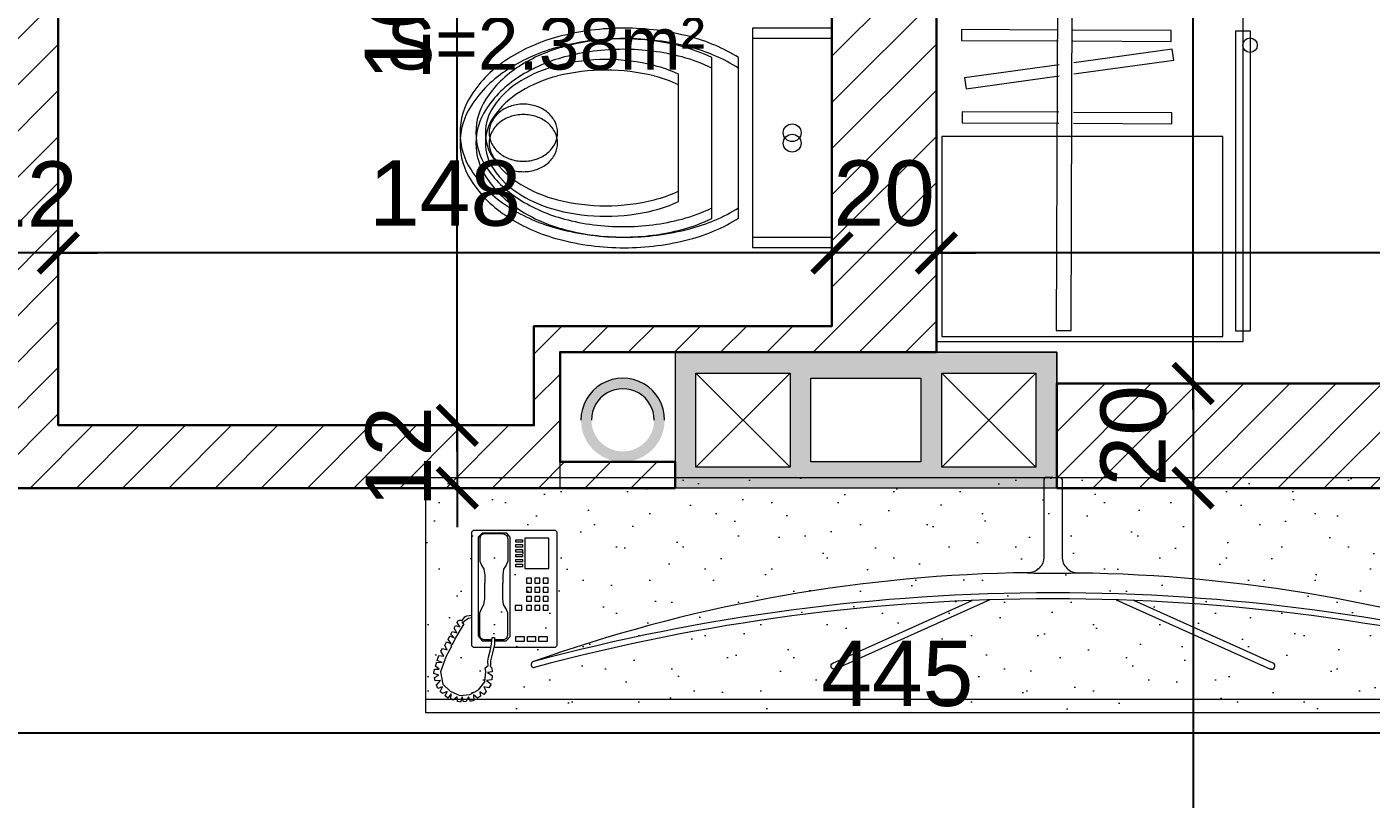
# Model space of a CAD drawing. Header units: feet. Extents: x 92587 to 97987, y -55119 to -48334.
# Drawn here: x 96290.1 to 96547.3, y -53821.9 to -53674.1 of the extents above; entities that cross this region are included whole.
import ezdxf

# ---------------------------------------------------------------- set-up
doc = ezdxf.new("R2010")
doc.units = ezdxf.units.FT
doc.header["$LTSCALE"] = 50
doc.header["$MEASUREMENT"] = 0
doc.layers.get('0').update_dxf_attribs({"color": 8})
for name, color, linetype, lineweight in [('BANJO', 160, 'Continuous', 9), ('MACONNERIE COUPE', 7, 'Continuous', 30), ('MACONNERIE HACHURE', 253, 'Continuous', 13), ('mobilimi', 8, 'Continuous', 9), ('PERCEMENT', 253, 'Continuous', 20)]:
    doc.layers.add(name, color=color, linetype=linetype, lineweight=lineweight)
doc.layers.add('BORD', color=5, linetype='Continuous')
doc.layers.add('COTE 50ème', color=1, linetype='Continuous')
doc.layers.add('DEMOL', color=7, linetype='Continuous', lineweight=60, true_color=0xa87e00)
doc.styles.add('RS_TEXT_1.50', font='arial.ttf', dxfattribs={"height": 12.5})
doc.styles.add('RS_TXT_50', font='arial.ttf', dxfattribs={"height": 12.5})
doc.dimstyles.new('RS_50CM_LINEAIRE', dxfattribs={"dimscale": 5, "dimtxt": 12.5, "dimasz": 1.5, "dimexe": 1, "dimexo": 2.5, "dimgap": 1, "dimtad": 1, "dimdec": 1, "dimrnd": 0.5, "dimdsep": 46, "dimtxsty": 'RS_TXT_50', "dimblk1": 'ARCHTICK', "dimblk2": 'ARCHTICK', "dimsah": 1, "dimcen": 2.5, "dimdle": 1, "dimclrt": 4, "dimadec": 0, "dimazin": 2, "dimtfac": 1, "dimtdec": 1, "dimtix": 1, "dimtmove": 2, "dimatfit": 3, "dimfxl": 1, "dimtolj": 1, "dimtzin": 0, "dimarcsym": 0})

# ---------------------------------------------------------------- blocks, each defined once
blk = doc.blocks.new('UniTAZZ_3')
at = {"layer": 'BANJO'}
for p, q in [((-152, 200), (-152, -200)), ((0, 200), (-152, 200)), ((0, -200), (0, 200)), ((-229.8, -144), (-229.8, 143.8)), ((-178.5, -143.6), (-178.5, 143.6)), ((-293.4, -111.7), (-293.4, 111.9)), ((-152, -200), (0, -200))]:
    blk.add_line(p, q, dxfattribs=at)
blk.add_circle((-76, 0), 17, dxfattribs=at)
for centre, radius, start, end in [((-435.1, -147.6), 342.9, 104.7867, 122.5078), ((-397.3, -291.1), 491.2, 90, 104.7867), ((-397.3, -291.1), 491.2, 75.2133, 90), ((-359.4, -147.6), 342.9, 58.1489, 75.2133), ((-433.2, -132.6), 307.7, 104.7867, 122.5078), ((-399.2, -261.3), 440.9, 90, 104.7867), ((-399.2, -261.3), 440.9, 75.2133, 90), ((-365.2, -132.6), 307.7, 63.9053, 75.2133), ((-492.9, -57), 235.4, 122.5078, 146.9765), ((-462, -120.6), 256.9, 104.1209, 121.2723), ((-432.4, -238.1), 378.1, 90, 104.1209), ((-432.4, -238.1), 378.1, 75.8791, 90), ((-402.8, -120.6), 256.9, 64.7964, 75.8791), ((-485, -51.2), 211.3, 122.5078, 146.9765), ((-507, -46.4), 170.2, 121.2723, 145.7058), ((-580.5, 0), 130.9, 146.9765, 180), ((-563.6, -0.1), 117.5, 146.9765, 180), ((-590.2, -23.4), 78.1, 90, 109.092), ((-590.2, -23.4), 78.1, 70.908, 90), ((-575.2, 0.1), 87.7, 145.7058, 180), ((-600.3, -4.6), 56.5, 129.8827, 153.6325), ((-594.2, -11.9), 66, 109.092, 129.8827), ((-586.2, -11.9), 66, 50.1173, 70.908), ((-580.1, -4.6), 56.5, 26.3675, 50.1173), ((-580.5, 0), 130.9, 180, 213.0235), ((-575.2, 0.1), 87.7, 180, 214.2942), ((-609.7, 0.1), 46, 153.6325, 180), ((-609.7, 0.1), 46, 180, 206.3675), ((-570.7, 0.1), 46, 0, 26.3675), ((-570.7, 0.1), 46, 333.6325, 0), ((-563.6, -0.1), 117.5, 180, 213.0235), ((-600.3, 4.7), 56.5, 206.3675, 230.1173), ((-580.1, 4.7), 56.5, 309.8827, 333.6325), ((-507, 46.6), 170.2, 214.2942, 238.7277), ((-594.2, 12), 66, 230.1173, 250.908), ((-590.2, 23.5), 78.1, 250.908, 270), ((-590.2, 23.5), 78.1, 270, 289.092), ((-586.2, 12), 66, 289.092, 309.8827), ((-492.9, 57), 235.4, 213.0235, 237.4922), ((-485, 51), 211.3, 213.0235, 237.4922), ((-462, 120.7), 256.9, 238.7277, 255.8791), ((-433.2, 132.3), 307.7, 237.4922, 255.2133), ((-432.4, 238.2), 378.1, 255.8791, 270), ((-432.4, 238.2), 378.1, 270, 284.1209), ((-402.8, 120.7), 256.9, 284.1209, 295.2036), ((-435.1, 147.6), 342.9, 237.4922, 255.2133), ((-365.2, 132.3), 307.7, 284.7867, 296.0947), ((-359.4, 147.6), 342.9, 284.7867, 301.8511), ((-399.2, 261.1), 440.9, 255.2133, 270), ((-399.2, 261.1), 440.9, 270, 284.7867), ((-397.3, 291.1), 491.2, 255.2133, 270), ((-397.3, 291.1), 491.2, 270, 284.7867)]:
    blk.add_arc(centre, radius, start, end, dxfattribs=at)
blk = doc.blocks.new('Samsung Curved UHD TV_top_cad-block.com')
at = {"color": 0}
for points in [[(0.6, 105.8), (-7.6, 105.8)], [(0.6, 105.8), (8.8, 105.8)]]:
    blk.add_lwpolyline(points, dxfattribs=at)
for points in [[(-9.4, 104), (-9.4, 18.2, -0.414214), (-27.4, 0.2), (-43.3, 0.2, 0.08003), (-575.5, -98.3)], [(10.6, 104), (10.6, 18.2, 0.414214), (28.6, 0.2), (44.4, 0.2, -0.08003), (576.7, -98.3)], [(-69.5, -29.6), (-240.1, -106.2, -0.969023), (-243.1, -99.6), (-88.9, -30.3)], [(70.7, -29.6), (241.3, -106.2, 0.969023), (244.3, -99.6), (90.1, -30.3)]]:
    blk.add_lwpolyline(points, format="xyb", dxfattribs=at)
for centre, radius, start, end in [((-7.6, 104), 1.8, 90, 180), ((8.8, 104), 1.8, 0, 90), ((-1.5, 2066.6), 2066.6, 269.2806, 270.801), ((0.6, -2232.7), 2210.8, 74.8955, 105.1045), ((0.6, -2232.7), 2204.3, 74.8955, 105.1045), ((-573.7, -101.2), 3.43, 122.2401, 267.969), ((574.9, -101.2), 3.43, 272.031, 57.7599)]:
    blk.add_arc(centre, radius, start, end, dxfattribs=at)
blk = doc.blocks.new('_ArchTick')
at = {"color": 0, "linetype": 'ByBlock', "const_width": 0.15}
blk.add_lwpolyline([(-0.5, -0.5), (0.5, 0.5)], dxfattribs=at)
blk = doc.blocks.new('*D1541')
at = {"layer": 'COTE 50ème', "color": 0, "lineweight": -2, "ltscale": 0.5, "transparency": 16777216}
for p, q in [((96234.11, -53774.86), (96234.11, -53814.29)), ((96679.11, -53794.86), (96679.11, -53814.29)), ((96684.11, -53809.29), (96229.11, -53809.29))]:
    blk.add_line(p, q, dxfattribs=at)
at = {"layer": 'Defpoints', "color": 0, "ltscale": 0.5, "transparency": 16777216}
for p in [(96234.11, -53762.36), (96679.11, -53782.36), (96234.11, -53809.29)]:
    blk.add_point(p, dxfattribs=at)
at = {"layer": 'COTE 50ème', "color": 0, "lineweight": -2, "ltscale": 0.5, "transparency": 16777216, "xscale": 7.5, "yscale": 7.5, "zscale": 7.5, "rotation": 180}
blk.add_blockref('_ArchTick', (96234.11, -53809.29), dxfattribs=at)
at = {"layer": 'COTE 50ème', "color": 0, "lineweight": -2, "ltscale": 0.5, "transparency": 16777216, "xscale": 7.5, "yscale": 7.5, "zscale": 7.5}
blk.add_blockref('_ArchTick', (96679.11, -53809.29), dxfattribs=at)
at = {"layer": 'COTE 50ème', "color": 4, "lineweight": 5, "ltscale": 0.5, "transparency": 16777216, "insert": (96456.61, -53797.93), "char_height": 12.5, "attachment_point": 5, "style": 'RS_TXT_50'}
blk.add_mtext('\\A1;445', dxfattribs=at)
blk = doc.blocks.new('*D1553')
at = {"layer": 'COTE 50ème', "color": 0, "lineweight": -2, "ltscale": 0.5, "transparency": 16777216}
for p, q in [((96464.11, -53723.86), (96464.11, -53712.38)), ((96789.11, -53729.86), (96789.11, -53712.38)), ((96794.11, -53717.38), (96459.11, -53717.38))]:
    blk.add_line(p, q, dxfattribs=at)
at = {"layer": 'Defpoints', "color": 0, "ltscale": 0.5, "transparency": 16777216}
for p in [(96464.11, -53717.38), (96464.11, -53736.36), (96789.11, -53742.36)]:
    blk.add_point(p, dxfattribs=at)
at = {"layer": 'COTE 50ème', "color": 0, "lineweight": -2, "ltscale": 0.5, "transparency": 16777216, "xscale": 7.5, "yscale": 7.5, "zscale": 7.5, "rotation": 180}
blk.add_blockref('_ArchTick', (96464.11, -53717.38), dxfattribs=at)
at = {"layer": 'COTE 50ème', "color": 0, "lineweight": -2, "ltscale": 0.5, "transparency": 16777216, "xscale": 7.5, "yscale": 7.5, "zscale": 7.5}
blk.add_blockref('_ArchTick', (96789.11, -53717.38), dxfattribs=at)
at = {"layer": 'COTE 50ème', "color": 4, "lineweight": 5, "ltscale": 0.5, "transparency": 16777216, "insert": (96626.61, -53705.99), "char_height": 12.5, "attachment_point": 5, "style": 'RS_TXT_50'}
blk.add_mtext('\\A1;325', dxfattribs=at)
blk = doc.blocks.new('*D1554')
at = {"layer": 'COTE 50ème', "color": 0, "lineweight": -2, "ltscale": 0.5, "transparency": 16777216}
for p, q in [((96444.11, -53723.86), (96444.11, -53712.38)), ((96464.11, -53723.86), (96464.11, -53712.38)), ((96444.11, -53717.38), (96436.61, -53717.38)), ((96464.11, -53717.38), (96444.11, -53717.38)), ((96464.11, -53717.38), (96471.61, -53717.38))]:
    blk.add_line(p, q, dxfattribs=at)
at = {"layer": 'Defpoints', "color": 0, "ltscale": 0.5, "transparency": 16777216}
for p in [(96444.11, -53717.38), (96444.11, -53736.36), (96464.11, -53736.36)]:
    blk.add_point(p, dxfattribs=at)
at = {"layer": 'COTE 50ème', "color": 0, "lineweight": -2, "ltscale": 0.5, "transparency": 16777216, "xscale": 7.5, "yscale": 7.5, "zscale": 7.5}
blk.add_blockref('_ArchTick', (96444.11, -53717.38), dxfattribs=at)
at = {"layer": 'COTE 50ème', "color": 0, "lineweight": -2, "ltscale": 0.5, "transparency": 16777216, "xscale": 7.5, "yscale": 7.5, "zscale": 7.5, "rotation": 180}
blk.add_blockref('_ArchTick', (96464.11, -53717.38), dxfattribs=at)
at = {"layer": 'COTE 50ème', "color": 4, "lineweight": 5, "ltscale": 0.5, "transparency": 16777216, "insert": (96454.11, -53706), "char_height": 12.5, "attachment_point": 5, "style": 'RS_TXT_50'}
blk.add_mtext('\\A1;20', dxfattribs=at)
blk = doc.blocks.new('*D1555')
at = {"layer": 'COTE 50ème', "color": 0, "lineweight": -2, "ltscale": 0.5, "transparency": 16777216}
for p, q in [((96296.11, -53723.86), (96296.11, -53712.38)), ((96444.11, -53723.86), (96444.11, -53712.38)), ((96449.11, -53717.38), (96291.11, -53717.38))]:
    blk.add_line(p, q, dxfattribs=at)
at = {"layer": 'Defpoints', "color": 0, "ltscale": 0.5, "transparency": 16777216}
for p in [(96296.11, -53717.38), (96296.11, -53736.36), (96444.11, -53736.36)]:
    blk.add_point(p, dxfattribs=at)
at = {"layer": 'COTE 50ème', "color": 0, "lineweight": -2, "ltscale": 0.5, "transparency": 16777216, "xscale": 7.5, "yscale": 7.5, "zscale": 7.5, "rotation": 180}
blk.add_blockref('_ArchTick', (96296.11, -53717.38), dxfattribs=at)
at = {"layer": 'COTE 50ème', "color": 0, "lineweight": -2, "ltscale": 0.5, "transparency": 16777216, "xscale": 7.5, "yscale": 7.5, "zscale": 7.5}
blk.add_blockref('_ArchTick', (96444.11, -53717.38), dxfattribs=at)
at = {"layer": 'COTE 50ème', "color": 4, "lineweight": 5, "ltscale": 0.5, "transparency": 16777216, "insert": (96370.11, -53706), "char_height": 12.5, "attachment_point": 5, "style": 'RS_TXT_50'}
blk.add_mtext('\\A1;148', dxfattribs=at)
blk = doc.blocks.new('*D1556')
at = {"layer": 'COTE 50ème', "color": 0, "lineweight": -2, "ltscale": 0.5, "transparency": 16777216}
for p, q in [((96284.11, -53723.86), (96284.11, -53712.38)), ((96296.11, -53723.86), (96296.11, -53712.38)), ((96284.11, -53717.38), (96276.61, -53717.38)), ((96296.11, -53717.38), (96284.11, -53717.38)), ((96296.11, -53717.38), (96303.61, -53717.38))]:
    blk.add_line(p, q, dxfattribs=at)
at = {"layer": 'Defpoints', "color": 0, "ltscale": 0.5, "transparency": 16777216}
for p in [(96284.11, -53717.38), (96284.11, -53736.36), (96296.11, -53736.36)]:
    blk.add_point(p, dxfattribs=at)
at = {"layer": 'COTE 50ème', "color": 0, "lineweight": -2, "ltscale": 0.5, "transparency": 16777216, "xscale": 7.5, "yscale": 7.5, "zscale": 7.5}
blk.add_blockref('_ArchTick', (96284.11, -53717.38), dxfattribs=at)
at = {"layer": 'COTE 50ème', "color": 0, "lineweight": -2, "ltscale": 0.5, "transparency": 16777216, "xscale": 7.5, "yscale": 7.5, "zscale": 7.5, "rotation": 180}
blk.add_blockref('_ArchTick', (96296.11, -53717.38), dxfattribs=at)
at = {"layer": 'COTE 50ème', "color": 4, "lineweight": 5, "ltscale": 0.5, "transparency": 16777216, "insert": (96290.11, -53706.1), "char_height": 12.5, "attachment_point": 5, "style": 'RS_TXT_50'}
blk.add_mtext('\\A1;12', dxfattribs=at)
blk = doc.blocks.new('*D1597')
at = {"layer": 'COTE 50ème', "color": 0, "lineweight": -2, "ltscale": 0.5, "transparency": 16777216}
for p, q in [((96513.2, -53747.36), (96513.2, -53562.36)), ((96476.61, -53567.36), (96518.2, -53567.36)), ((96499.61, -53742.36), (96518.2, -53742.36))]:
    blk.add_line(p, q, dxfattribs=at)
at = {"layer": 'Defpoints', "color": 0, "ltscale": 0.5, "transparency": 16777216}
for p in [(96464.11, -53567.36), (96513.2, -53567.36), (96487.11, -53742.36)]:
    blk.add_point(p, dxfattribs=at)
at = {"layer": 'COTE 50ème', "color": 0, "lineweight": -2, "ltscale": 0.5, "transparency": 16777216, "xscale": 7.5, "yscale": 7.5, "zscale": 7.5}
for p, rotation in [((96513.2, -53567.36), 90), ((96513.2, -53742.36), 270)]:
    blk.add_blockref('_ArchTick', p, dxfattribs=dict(at, rotation=rotation))
at = {"layer": 'COTE 50ème', "color": 4, "lineweight": 5, "ltscale": 0.5, "transparency": 16777216, "insert": (96501.82, -53654.86), "char_height": 12.5, "attachment_point": 5, "rotation": 90, "style": 'RS_TXT_50'}
blk.add_mtext('\\A1;175', dxfattribs=at)
blk = doc.blocks.new('*D1610')
at = {"layer": 'COTE 50ème', "color": 0, "lineweight": -2, "ltscale": 0.5, "transparency": 16777216}
for p, q in [((96513.2, -53742.36), (96513.2, -53734.86)), ((96499.61, -53742.36), (96518.2, -53742.36)), ((96513.2, -53742.36), (96513.2, -53762.36)), ((96499.61, -53762.36), (96518.2, -53762.36)), ((96513.2, -53762.36), (96513.2, -53769.86))]:
    blk.add_line(p, q, dxfattribs=at)
at = {"layer": 'Defpoints', "color": 0, "ltscale": 0.5, "transparency": 16777216}
for p in [(96487.11, -53742.36), (96487.11, -53762.36), (96513.2, -53762.36)]:
    blk.add_point(p, dxfattribs=at)
at = {"layer": 'COTE 50ème', "color": 0, "lineweight": -2, "ltscale": 0.5, "transparency": 16777216, "xscale": 7.5, "yscale": 7.5, "zscale": 7.5}
for p, rotation in [((96513.2, -53742.36), 270), ((96513.2, -53762.36), 90)]:
    blk.add_blockref('_ArchTick', p, dxfattribs=dict(at, rotation=rotation))
at = {"layer": 'COTE 50ème', "color": 4, "lineweight": 5, "ltscale": 0.5, "transparency": 16777216, "insert": (96501.82, -53752.36), "char_height": 12.5, "attachment_point": 5, "rotation": 90, "style": 'RS_TXT_50'}
blk.add_mtext('\\A1;20', dxfattribs=at)
blk = doc.blocks.new('*D1611')
at = {"layer": 'COTE 50ème', "color": 0, "lineweight": -2, "ltscale": 0.5, "transparency": 16777216}
for p, q in [((96513.2, -53757.36), (96513.2, -54167.36)), ((96499.61, -53762.36), (96518.2, -53762.36)), ((96456.61, -54162.36), (96518.2, -54162.36))]:
    blk.add_line(p, q, dxfattribs=at)
at = {"layer": 'Defpoints', "color": 0, "ltscale": 0.5, "transparency": 16777216}
for p in [(96487.11, -53762.36), (96444.11, -54162.36), (96513.2, -54162.36)]:
    blk.add_point(p, dxfattribs=at)
at = {"layer": 'COTE 50ème', "color": 0, "lineweight": -2, "ltscale": 0.5, "transparency": 16777216, "xscale": 7.5, "yscale": 7.5, "zscale": 7.5}
for p, rotation in [((96513.2, -53762.36), 90), ((96513.2, -54162.36), 270)]:
    blk.add_blockref('_ArchTick', p, dxfattribs=dict(at, rotation=rotation))
at = {"layer": 'COTE 50ème', "color": 4, "lineweight": 5, "ltscale": 0.5, "transparency": 16777216, "insert": (96501.82, -53962.36), "char_height": 12.5, "attachment_point": 5, "rotation": 90, "style": 'RS_TXT_50'}
blk.add_mtext('\\A1;400', dxfattribs=at)
blk = doc.blocks.new('*D1627')
at = {"layer": 'COTE 50ème', "color": 0, "lineweight": -2, "ltscale": 0.5, "transparency": 16777216}
for p, q in [((96372.44, -53755.36), (96372.44, -53584.36)), ((96396.57, -53589.36), (96367.44, -53589.36)), ((96374.61, -53750.36), (96367.44, -53750.36))]:
    blk.add_line(p, q, dxfattribs=at)
at = {"layer": 'Defpoints', "color": 0, "ltscale": 0.5, "transparency": 16777216}
for p in [(96372.44, -53589.36), (96409.07, -53589.36), (96387.11, -53750.36)]:
    blk.add_point(p, dxfattribs=at)
at = {"layer": 'COTE 50ème', "color": 0, "lineweight": -2, "ltscale": 0.5, "transparency": 16777216, "xscale": 7.5, "yscale": 7.5, "zscale": 7.5}
for p, rotation in [((96372.44, -53589.36), 90), ((96372.44, -53750.36), 270)]:
    blk.add_blockref('_ArchTick', p, dxfattribs=dict(at, rotation=rotation))
at = {"layer": 'COTE 50ème', "color": 4, "lineweight": 5, "ltscale": 0.5, "transparency": 16777216, "insert": (96361.06, -53669.86), "char_height": 12.5, "attachment_point": 5, "rotation": 90, "style": 'RS_TXT_50'}
blk.add_mtext('\\A1;161', dxfattribs=at)
blk = doc.blocks.new('*D1636')
at = {"layer": 'COTE 50ème', "color": 0, "lineweight": -2, "ltscale": 0.5, "transparency": 16777216}
for p, q in [((96372.44, -53750.36), (96372.44, -53742.86)), ((96374.61, -53750.36), (96367.44, -53750.36)), ((96372.44, -53750.36), (96372.44, -53762.36)), ((96370.35, -53762.36), (96367.44, -53762.36)), ((96372.44, -53762.36), (96372.44, -53769.86))]:
    blk.add_line(p, q, dxfattribs=at)
at = {"layer": 'Defpoints', "color": 0, "ltscale": 0.5, "transparency": 16777216}
for p in [(96387.11, -53750.36), (96372.44, -53762.36), (96382.85, -53762.36)]:
    blk.add_point(p, dxfattribs=at)
at = {"layer": 'COTE 50ème', "color": 0, "lineweight": -2, "ltscale": 0.5, "transparency": 16777216, "xscale": 7.5, "yscale": 7.5, "zscale": 7.5}
for p, rotation in [((96372.44, -53750.36), 270), ((96372.44, -53762.36), 90)]:
    blk.add_blockref('_ArchTick', p, dxfattribs=dict(at, rotation=rotation))
at = {"layer": 'COTE 50ème', "color": 4, "lineweight": 5, "ltscale": 0.5, "transparency": 16777216, "insert": (96361.17, -53756.36), "char_height": 12.5, "attachment_point": 5, "rotation": 90, "style": 'RS_TXT_50'}
blk.add_mtext('\\A1;12', dxfattribs=at)
blk = doc.blocks.new('*D2007')
at = {"layer": 'COTE 50ème', "color": 0, "lineweight": -2, "ltscale": 0.5, "transparency": 16777216}
for p, q in [((96679.11, -53794.86), (96679.11, -53847.33)), ((96044.11, -53826.79), (96044.11, -53847.33)), ((96684.11, -53842.33), (96039.11, -53842.33))]:
    blk.add_line(p, q, dxfattribs=at)
at = {"layer": 'Defpoints', "color": 0, "ltscale": 0.5, "transparency": 16777216}
for p in [(96679.11, -53782.36), (96044.11, -53814.29), (96044.11, -53842.33)]:
    blk.add_point(p, dxfattribs=at)
at = {"layer": 'COTE 50ème', "color": 0, "lineweight": -2, "ltscale": 0.5, "transparency": 16777216, "xscale": 7.5, "yscale": 7.5, "zscale": 7.5, "rotation": 180}
blk.add_blockref('_ArchTick', (96044.11, -53842.33), dxfattribs=at)
at = {"layer": 'COTE 50ème', "color": 0, "lineweight": -2, "ltscale": 0.5, "transparency": 16777216, "xscale": 7.5, "yscale": 7.5, "zscale": 7.5}
blk.add_blockref('_ArchTick', (96679.11, -53842.33), dxfattribs=at)
at = {"layer": 'COTE 50ème', "color": 4, "lineweight": 5, "ltscale": 0.5, "transparency": 16777216, "insert": (96361.61, -53830.94), "char_height": 12.5, "attachment_point": 5, "style": 'RS_TXT_50'}
blk.add_mtext('\\A1;635', dxfattribs=at)

msp = doc.modelspace()

# ---------------------------------------------------------------- hatches: boundary and pattern name
at = {"layer": 'MACONNERIE HACHURE'}
h = msp.add_hatch(dxfattribs=at)
h.set_pattern_fill('ANSI31', color=256, scale=50, style=0)
h.set_pattern_definition([(45, (845.911, 6550.742), (-4.41941738, 4.41941738), [])])
h.paths.add_polyline_path([(96464.11, -53567.36), (96464.11, -53736.36), (96392.11, -53736.36), (96392.11, -53757.36), (96414.11, -53757.36), (96414.11, -53762.36), (96234.11, -53762.36), (96234.11, -53750.36), (96284.11, -53750.36), (96284.11, -53577.36), (96306.11, -53577.36), (96306.11, -53589.36), (96296.11, -53589.36), (96296.11, -53750.36), (96387.11, -53750.36), (96387.11, -53731.36), (96444.11, -53731.36), (96444.11, -53589.36), (96388.11, -53589.36), (96388.11, -53577.36), (96452.11, -53577.36), (96452.11, -53567.36)])
h.paths.add_polyline_path([(95894.28, -52902.36), (95944.11, -52902.36), (95944.11, -52942.36), (95894.28, -52942.36)])
h.paths.add_polyline_path([(95734.11, -52902.36), (95774.11, -52902.36), (95774.11, -52942.36), (95734.11, -52942.36)])
h.paths.add_polyline_path([(95874.11, -52547.36), (95964.11, -52547.36), (95964.11, -52607.36), (96117.11, -52607.36), (96117.11, -52547.36), (96129.11, -52547.36), (96129.11, -52667.36), (96109.11, -52667.36), (96109.11, -52632.36), (95944.11, -52632.36), (95944.11, -52583.36), (95874.11, -52583.36), (95874.11, -52632.36), (95839.11, -52632.36), (95839.11, -52612.36), (95849.11, -52612.36), (95849.11, -52562.36), (95874.11, -52562.36), (95874.11, -52578.36), (95944.11, -52578.36), (95944.11, -52552.36), (95874.11, -52552.36)])
h.paths.add_polyline_path([(96444.11, -54162.36), (96344.11, -54162.36), (96344.11, -54187.36), (96444.11, -54187.36)])
h.paths.add_polyline_path([(96679.11, -52154.25), (96704.11, -52154.25), (96704.11, -52107.36), (96679.11, -52107.36)])
h.paths.add_polyline_path([(96679.11, -54052.36), (96704.11, -54052.36), (96704.11, -54072.36), (96679.11, -54072.36)])
h.paths.add_polyline_path([(95996.61, -52902.36), (95979.11, -52902.36), (95979.11, -52922.36), (95996.61, -52922.36)])
h.paths.add_polyline_path([(96319.11, -52789.36), (96329.11, -52789.36), (96329.11, -52777.36), (96289.11, -52777.36), (96289.11, -52789.36), (96299.11, -52789.36), (96299.11, -53107.36), (96129.11, -53107.36), (96129.11, -52789.36), (96207.12, -52789.36), (96207.12, -52777.36), (96129.11, -52777.36), (96129.11, -52767.36), (96109.11, -52767.36), (96109.11, -52902.36), (96096.61, -52902.36), (96096.61, -52922.36), (96109.11, -52922.36), (96109.11, -53137.36), (96130.11, -53137.36), (96130.11, -53467.36), (96228.12, -53467.36), (96228.12, -53455.36), (96150.11, -53455.36), (96150.11, -53137.36), (96320.11, -53137.36), (96320.11, -53455.36), (96310.11, -53455.36), (96310.11, -53467.36), (96350.11, -53467.36), (96350.11, -53455.36), (96340.11, -53455.36), (96340.11, -53137.36), (96679.11, -53137.36), (96679.11, -53182.36), (96704.11, -53182.36), (96704.11, -53132.36), (96814.11, -53132.36), (96814.11, -53112.36), (96704.11, -53112.36), (96704.11, -53062.36), (96679.11, -53062.36), (96679.11, -53107.36), (96319.11, -53107.36)])
h.paths.add_polyline_path([(96487.11, -53762.36), (96487.11, -53742.36), (96789.11, -53742.36), (96789.11, -53677.36), (96814.11, -53677.36), (96814.11, -53767.36), (96704.11, -53767.36), (96704.11, -53782.36), (96679.11, -53782.36), (96679.11, -53762.36)])
h.paths.add_polyline_path([(96044.11, -53859.36), (96019.11, -53859.36), (96019.11, -53581.36), (95967.11, -53581.36), (95967.11, -53559.36), (95979.11, -53559.36), (95979.11, -53569.36), (96104.11, -53569.36), (96104.11, -53581.36), (96044.11, -53581.36)])
h.paths.add_polyline_path([(96019.11, -53932.36), (96019.11, -53952.36), (95969.11, -53952.36), (95969.11, -54072.36), (95944.11, -54072.36), (95944.11, -53957.36), (95926.61, -53957.36), (95926.61, -53932.36)])
h.paths.add_polyline_path([(96679.11, -54122.36), (96679.11, -54162.36), (96624.11, -54162.36), (96624.11, -54187.36), (96704.11, -54187.36), (96704.11, -54122.36)])
h.paths.add_polyline_path([(96104.11, -54162.36), (96164.11, -54162.36), (96164.11, -54187.36), (96079.11, -54187.36), (96079.11, -54122.36), (96079.11, -54122.36), (96079.11, -54072.36), (96104.11, -54072.36)])
h.paths.add_polyline_path([(96679.11, -52482.36), (96679.11, -52424.25), (96704.11, -52424.25), (96704.11, -52477.36), (96814.11, -52477.36), (96814.11, -52567.36), (96789.11, -52567.36), (96789.11, -52502.36), (96456.11, -52502.36), (96456.11, -52675.36), (96444.11, -52675.36), (96444.11, -52667.36), (96388.11, -52667.36), (96388.11, -52655.36), (96444.11, -52655.36), (96444.11, -52507.36), (96296.11, -52507.36), (96296.11, -52655.36), (96306.11, -52655.36), (96306.11, -52667.36), (96284.11, -52667.36), (96284.11, -52494.36), (96234.24, -52494.36), (96234.24, -52482.36)])
h.paths.add_polyline_path([(96444.11, -52809.36), (96444.11, -52789.36), (96421.11, -52789.36), (96421.11, -52777.36), (96444.11, -52777.36), (96444.11, -52767.36), (96456.11, -52767.36), (96456.11, -52797.36), (96679.11, -52797.36), (96679.11, -52809.36)], flags=17)
h.paths.add_polyline_path([(96464.11, -53447.36), (96679.11, -53447.36), (96679.11, -53435.36), (96452.11, -53435.36), (96452.11, -53455.36), (96442.11, -53455.36), (96442.11, -53467.36), (96452.11, -53467.36), (96452.11, -53475.36), (96464.11, -53475.36)])
h.paths.add_polyline_path([(95879.11, -53447.36), (95879.11, -53459.36), (95967.11, -53459.36), (95967.11, -53467.36), (95979.11, -53467.36), (95979.11, -53447.36)])
h.paths.add_polyline_path([(96789.11, -52797.36), (96814.11, -52797.36), (96814.11, -52747.36), (96789.11, -52747.36)])
h.paths.add_polyline_path([(96789.11, -53447.36), (96814.11, -53447.36), (96814.11, -53497.36), (96789.11, -53497.36)])
h.paths.add_polyline_path([(96679.11, -52847.36), (96704.11, -52847.36), (96704.11, -52902.25), (96679.11, -52902.25)], flags=17)
h.paths.add_polyline_path([(96679.11, -53397.36), (96704.11, -53397.36), (96704.11, -53342.47), (96679.11, -53342.47)], flags=17)
h.paths.add_polyline_path([(95533.94, -52902.36), (95484.11, -52902.36), (95484.11, -52942.36), (95533.94, -52942.36)])
h.paths.add_polyline_path([(95694.11, -52902.36), (95654.11, -52902.36), (95654.11, -52942.36), (95694.11, -52942.36)])
h.paths.add_polyline_path([(95849.11, -52082.36), (95829.11, -52082.36), (95829.11, -52057.36), (95849.11, -52057.36)])
h.paths.add_polyline_path([(96164.11, -52082.36), (96164.11, -52057.36), (95984.11, -52057.36), (95984.11, -52082.36)])
h.paths.add_polyline_path([(95554.11, -52547.36), (95464.11, -52547.36), (95464.11, -52607.36), (95311.11, -52607.36), (95311.11, -52547.36), (95299.11, -52547.36), (95299.11, -52667.36), (95319.11, -52667.36), (95319.11, -52632.36), (95484.11, -52632.36), (95484.11, -52583.36), (95554.11, -52583.36), (95554.11, -52632.36), (95739.11, -52632.36), (95739.11, -52612.36), (95579.11, -52612.36), (95579.11, -52562.36), (95554.11, -52562.36), (95554.11, -52578.36), (95484.11, -52578.36), (95484.11, -52552.36), (95554.11, -52552.36)])
h.paths.add_polyline_path([(94984.11, -54162.36), (95084.11, -54162.36), (95084.11, -54187.36), (94984.11, -54187.36)])
h.paths.add_polyline_path([(94749.11, -52154.25), (94724.11, -52154.25), (94724.11, -52107.36), (94749.11, -52107.36)])
h.paths.add_polyline_path([(94749.11, -54052.36), (94724.11, -54052.36), (94724.11, -54072.36), (94749.11, -54072.36)])
h.paths.add_polyline_path([(95431.61, -52902.36), (95449.11, -52902.36), (95449.11, -52922.36), (95431.61, -52922.36)])
h.paths.add_polyline_path([(95729.11, -53932.36), (95746.61, -53932.36), (95746.61, -53957.36), (95729.11, -53957.36), (95729.11, -54122.36), (95699.11, -54122.36), (95699.11, -53957.36), (95681.5, -53957.36), (95681.5, -53932.36), (95699.11, -53932.36), (95699.11, -53459.36), (95631.11, -53459.36), (95631.11, -53447.36), (95699.11, -53447.36), (95699.11, -53272.36), (95729.11, -53272.36), (95729.11, -53447.36), (95797.11, -53447.36), (95797.11, -53459.36), (95729.11, -53459.36)])
h.paths.add_polyline_path([(95109.11, -52789.36), (95099.11, -52789.36), (95099.11, -52777.36), (95139.11, -52777.36), (95139.11, -52789.36), (95129.11, -52789.36), (95129.11, -53107.36), (95299.11, -53107.36), (95299.11, -52789.36), (95221.1, -52789.36), (95221.1, -52777.36), (95299.11, -52777.36), (95299.11, -52767.36), (95319.11, -52767.36), (95319.11, -52902.36), (95331.61, -52902.36), (95331.61, -52922.36), (95319.11, -52922.36), (95319.11, -53137.36), (95298.11, -53137.36), (95298.11, -53467.36), (95200.1, -53467.36), (95200.1, -53455.36), (95278.11, -53455.36), (95278.11, -53137.36), (95108.11, -53137.36), (95108.11, -53455.36), (95118.11, -53455.36), (95118.11, -53467.36), (95078.11, -53467.36), (95078.11, -53455.36), (95088.11, -53455.36), (95088.11, -53137.36), (94749.11, -53137.36), (94749.11, -53182.36), (94724.11, -53182.36), (94724.11, -53132.36), (94614.11, -53132.36), (94614.11, -53112.36), (94724.11, -53112.36), (94724.11, -53062.36), (94749.11, -53062.36), (94749.11, -53107.36), (95109.11, -53107.36)])
h.paths.add_polyline_path([(94964.11, -53736.36), (95036.11, -53736.36), (95036.11, -53757.36), (95014.11, -53757.36), (95014.11, -53762.36), (95194.11, -53762.36), (95194.11, -53750.36), (95144.11, -53750.36), (95144.11, -53577.36), (95122.11, -53577.36), (95122.11, -53589.36), (95132.11, -53589.36), (95132.11, -53750.36), (95041.11, -53750.36), (95041.11, -53731.36), (94984.11, -53731.36), (94984.11, -53589.36), (95040.11, -53589.36), (95040.11, -53577.36), (94976.11, -53577.36), (94976.11, -53567.36), (94964.11, -53567.36)])
h.paths.add_polyline_path([(94941.11, -53762.36), (94941.11, -53742.36), (94639.11, -53742.36), (94639.11, -53677.36), (94614.11, -53677.36), (94614.11, -53767.36), (94724.11, -53767.36), (94724.11, -53782.36), (94749.11, -53782.36), (94749.11, -53762.36)])
h.paths.add_polyline_path([(95384.11, -53859.36), (95409.11, -53859.36), (95409.11, -53581.36), (95461.11, -53581.36), (95461.11, -53559.36), (95449.11, -53559.36), (95449.11, -53569.36), (95324.11, -53569.36), (95324.11, -53581.36), (95384.11, -53581.36)])
h.paths.add_polyline_path([(95409.11, -53932.36), (95409.11, -53952.36), (95459.11, -53952.36), (95459.11, -54072.36), (95484.11, -54072.36), (95484.11, -53957.36), (95501.61, -53957.36), (95501.61, -53932.36)])
h.paths.add_polyline_path([(94749.11, -54122.36), (94749.11, -54162.36), (94804.11, -54162.36), (94804.11, -54187.36), (94724.11, -54187.36), (94724.11, -54122.36)])
h.paths.add_polyline_path([(95324.11, -54162.36), (95264.11, -54162.36), (95264.11, -54187.36), (95349.11, -54187.36), (95349.11, -54122.36), (95349.11, -54122.36), (95349.11, -54072.36), (95324.11, -54072.36)])
h.paths.add_polyline_path([(96679.11, -52082.36), (96624.11, -52082.36), (96624.11, -52057.36), (96679.11, -52057.36)])
h.paths.add_polyline_path([(96444.11, -52082.36), (96444.11, -52057.36), (96344.11, -52057.36), (96344.11, -52082.36)])
h.paths.add_polyline_path([(95729.11, -52082.36), (95579.11, -52082.36), (95579.11, -52057.36), (95729.11, -52057.36)])
h.paths.add_polyline_path([(95444.11, -52082.36), (94749.11, -52082.36), (94749.11, -52057.36), (95444.11, -52057.36)])
h.paths.add_polyline_path([(94749.11, -52482.36), (94749.11, -52424.25), (94724.11, -52424.25), (94724.11, -52477.36), (94614.11, -52477.36), (94614.11, -52567.36), (94639.11, -52567.36), (94639.11, -52502.36), (94972.11, -52502.36), (94972.11, -52675.36), (94984.11, -52675.36), (94984.11, -52667.36), (95040.11, -52667.36), (95040.11, -52655.36), (94984.11, -52655.36), (94984.11, -52507.36), (95132.11, -52507.36), (95132.11, -52655.36), (95122.11, -52655.36), (95122.11, -52667.36), (95144.11, -52667.36), (95144.11, -52494.36), (95193.98, -52494.36), (95193.98, -52482.36)])
h.paths.add_polyline_path([(94984.11, -52809.36), (94984.11, -52789.36), (95007.11, -52789.36), (95007.11, -52777.36), (94984.11, -52777.36), (94984.11, -52767.36), (94972.11, -52767.36), (94972.11, -52797.36), (94749.11, -52797.36), (94749.11, -52809.36)], flags=17)
h.paths.add_polyline_path([(94964.11, -53447.36), (94749.11, -53447.36), (94749.11, -53435.36), (94976.11, -53435.36), (94976.11, -53455.36), (94986.11, -53455.36), (94986.11, -53467.36), (94976.11, -53467.36), (94976.11, -53475.36), (94964.11, -53475.36)])
h.paths.add_polyline_path([(95549.11, -53447.36), (95549.11, -53459.36), (95461.11, -53459.36), (95461.11, -53467.36), (95449.11, -53467.36), (95449.11, -53447.36)])
h.paths.add_polyline_path([(94639.11, -52797.36), (94614.11, -52797.36), (94614.11, -52747.36), (94639.11, -52747.36)])
h.paths.add_polyline_path([(94639.11, -53447.36), (94614.11, -53447.36), (94614.11, -53497.36), (94639.11, -53497.36)])
h.paths.add_polyline_path([(94749.11, -52847.36), (94724.11, -52847.36), (94724.11, -52902.25), (94749.11, -52902.25)], flags=17)
h.paths.add_polyline_path([(94749.11, -53397.36), (94724.11, -53397.36), (94724.11, -53342.47), (94749.11, -53342.47)], flags=17)
at = {"layer": 'mobilimi'}
h = msp.add_hatch(dxfattribs=at)
h.set_pattern_fill('CUT_STONE', color=256, angle=180, style=0, pattern_type=2)
h.set_pattern_definition([(135, (92972.7285, -53258.134), (6.36396, 6.36396), [0, -6, 0, -9]), (70, (92952.7285, -53258.134), (-8.457234, 3.078181), [0, -4.4, 0, -7.6])])
h.paths.add_polyline_path([(96606.4, -53805.36), (96366.4, -53805.36), (96366.4, -53760.36), (96606.4, -53760.36)])
at = {"layer": 'PERCEMENT'}
h = msp.add_hatch(color=256, dxfattribs=at)
h.paths.add_polyline_path([(96414.11, -53762.36), (96487.11, -53762.36), (96487.11, -53736.36), (96414.11, -53736.36)])
h.paths.add_polyline_path([(96418.11, -53758.36), (96418.11, -53740.36), (96436.11, -53740.36), (96436.11, -53758.36)], flags=0)
h.paths.add_polyline_path([(96440.11, -53741.36), (96461.11, -53741.36), (96461.11, -53757.36), (96440.11, -53757.36)], flags=0)
h.paths.add_polyline_path([(96465.11, -53758.36), (96465.11, -53740.36), (96483.11, -53740.36), (96483.11, -53758.36)], flags=0)
h = msp.add_hatch(color=256, dxfattribs=at)
edge = h.paths.add_edge_path()
edge.add_ellipse((96404.11, -53749.36), major_axis=(-5.66, -5.66), ratio=1, start_angle=135, end_angle=315)
edge.add_ellipse((96404.11, -53749.36), major_axis=(-5.66, -5.66), ratio=1, start_angle=315, end_angle=495)
edge = h.paths.add_edge_path(flags=0)
edge.add_ellipse((96404.11, -53749.36), major_axis=(4.24, -4.24), ratio=1, start_angle=-135, end_angle=45, ccw=False)
edge.add_ellipse((96404.11, -53749.36), major_axis=(4.24, -4.24), ratio=1, start_angle=45, end_angle=225, ccw=False)

# ---------------------------------------------------------------- linework, layer by layer
at = {"layer": 'BORD', "lineweight": 5, "ltscale": 0.5}
msp.add_lwpolyline([(96487.11, -53762.36), (96392.11, -53762.36), (96392.11, -53736.36), (96487.11, -53736.36)], close=True, dxfattribs=at)
at = {"layer": 'MACONNERIE COUPE'}
for points in [[(96464.11, -53567.36), (96464.11, -53736.36), (96392.11, -53736.36), (96392.11, -53757.36), (96414.11, -53757.36), (96414.11, -53762.36), (96234.11, -53762.36), (96234.11, -53750.36), (96284.11, -53750.36), (96284.11, -53577.36), (96306.11, -53577.36), (96306.11, -53589.36), (96296.11, -53589.36), (96296.11, -53750.36), (96387.11, -53750.36), (96387.11, -53731.36), (96444.11, -53731.36), (96444.11, -53589.36), (96388.11, -53589.36), (96388.11, -53577.36), (96452.11, -53577.36), (96452.11, -53567.36)], [(96487.11, -53762.36), (96487.11, -53742.36), (96789.11, -53742.36), (96789.11, -53677.36), (96814.11, -53677.36), (96814.11, -53767.36), (96704.11, -53767.36), (96704.11, -53782.36), (96679.11, -53782.36), (96679.11, -53762.36)]]:
    msp.add_lwpolyline(points, close=True, dxfattribs=at)
at = {"layer": 'mobilimi'}
for p, q in [((96487.55, -53579.38), (96487.04, -53732.22)), ((96489.87, -53732.22), (96490.42, -53579.38)), ((96366.4, -53805.36), (96366.4, -53760.36)), ((96366.4, -53760.36), (96606.4, -53760.36)), ((96414.11, -53760.36), (96487.11, -53760.36)), ((96375.49, -53770.52), (96375.17, -53770.83)), ((96375.17, -53770.83), (96375.17, -53792.53)), ((96391.21, -53770.52), (96375.49, -53770.52)), ((96377.22, -53770.99), (96376.43, -53771.77)), ((96376.43, -53771.77), (96376.43, -53790.65)), ((96376.9, -53771.46), (96376.74, -53772.09)), ((96376.74, -53772.09), (96376.74, -53776.34)), ((96377.53, -53771.15), (96376.9, -53771.46)), ((96381.93, -53770.99), (96377.22, -53770.99)), ((96381.31, -53771.15), (96377.53, -53771.15)), ((96381.31, -53771.15), (96381.93, -53771.46)), ((96382.56, -53771.77), (96381.93, -53770.99)), ((96381.93, -53771.46), (96382.09, -53772.09)), ((96382.09, -53772.09), (96382.09, -53776.34)), ((96382.56, -53790.8), (96382.56, -53771.77)), ((96383.66, -53772.25), (96384.92, -53772.25)), ((96383.66, -53772.72), (96383.66, -53772.25)), ((96384.92, -53772.25), (96384.92, -53772.72)), ((96385.39, -53771.93), (96385.39, -53777.75)), ((96389.96, -53771.93), (96385.39, -53771.93)), ((96389.96, -53777.75), (96389.96, -53771.93)), ((96391.53, -53770.83), (96391.21, -53770.52)), ((96391.53, -53792.53), (96391.53, -53770.83)), ((96384.92, -53772.72), (96383.66, -53772.72)), ((96383.66, -53773.19), (96384.92, -53773.19)), ((96383.66, -53773.66), (96383.66, -53773.19)), ((96384.92, -53773.66), (96383.66, -53773.66)), ((96383.66, -53774.13), (96384.92, -53774.13)), ((96383.66, -53774.61), (96383.66, -53774.13)), ((96384.92, -53774.61), (96383.66, -53774.61)), ((96383.66, -53775.55), (96383.66, -53775.08)), ((96383.66, -53775.08), (96384.92, -53775.08)), ((96384.92, -53773.19), (96384.92, -53773.66)), ((96384.92, -53774.13), (96384.92, -53774.61)), ((96384.92, -53775.08), (96384.92, -53775.55)), ((96376.74, -53776.34), (96377.06, -53777.12)), ((96377.06, -53777.12), (96377.53, -53777.91)), ((96381.78, -53777.12), (96381.31, -53777.91)), ((96382.09, -53776.34), (96381.78, -53777.12)), ((96384.92, -53775.55), (96383.66, -53775.55)), ((96383.66, -53776.02), (96384.92, -53776.02)), ((96383.66, -53776.49), (96383.66, -53776.02)), ((96384.92, -53776.49), (96383.66, -53776.49)), ((96383.66, -53776.96), (96384.92, -53776.96)), ((96383.66, -53777.44), (96383.66, -53776.96)), ((96384.92, -53777.44), (96383.66, -53777.44)), ((96384.92, -53776.02), (96384.92, -53776.49)), ((96384.92, -53776.96), (96384.92, -53777.44)), ((96385.39, -53777.75), (96389.96, -53777.75)), ((96377.53, -53777.91), (96377.69, -53779.01)), ((96377.69, -53779.01), (96377.69, -53780.58)), ((96381.31, -53777.91), (96381.15, -53779.01)), ((96381.15, -53779.01), (96381.15, -53780.58)), ((96385.71, -53779.64), (96385.71, -53780.58)), ((96386.65, -53779.64), (96385.71, -53779.64)), ((96386.65, -53780.58), (96386.65, -53779.64)), ((96388.23, -53779.64), (96387.28, -53779.64)), ((96387.28, -53779.64), (96387.28, -53780.58)), ((96388.23, -53780.58), (96388.23, -53779.64)), ((96388.85, -53779.64), (96388.85, -53780.58)), ((96389.8, -53779.64), (96388.85, -53779.64)), ((96389.8, -53780.58), (96389.8, -53779.64)), ((96377.69, -53783.57), (96377.69, -53780.58)), ((96381.15, -53783.57), (96381.15, -53780.58)), ((96385.71, -53780.58), (96386.65, -53780.58)), ((96385.71, -53781.37), (96385.71, -53782.31)), ((96386.65, -53781.37), (96385.71, -53781.37)), ((96385.71, -53782.31), (96386.65, -53782.31)), ((96386.65, -53782.31), (96386.65, -53781.37)), ((96387.28, -53780.58), (96388.23, -53780.58)), ((96387.28, -53781.37), (96387.28, -53782.31)), ((96388.23, -53781.37), (96387.28, -53781.37)), ((96387.28, -53782.31), (96388.23, -53782.31)), ((96388.23, -53782.31), (96388.23, -53781.37)), ((96388.85, -53780.58), (96389.8, -53780.58)), ((96388.85, -53781.37), (96388.85, -53782.31)), ((96389.8, -53781.37), (96388.85, -53781.37)), ((96388.85, -53782.31), (96389.8, -53782.31)), ((96389.8, -53782.31), (96389.8, -53781.37)), ((96376.74, -53786.24), (96377.06, -53785.46)), ((96377.06, -53785.46), (96377.53, -53784.67)), ((96377.53, -53784.67), (96377.69, -53783.57)), ((96381.31, -53784.67), (96381.15, -53783.57)), ((96381.78, -53785.46), (96381.31, -53784.67)), ((96382.09, -53786.24), (96381.78, -53785.46)), ((96383.51, -53784.83), (96383.51, -53785.77)), ((96384.77, -53784.83), (96383.51, -53784.83)), ((96384.77, -53785.77), (96384.77, -53784.83)), ((96386.65, -53783.1), (96385.71, -53783.1)), ((96385.71, -53783.1), (96385.71, -53784.04)), ((96385.71, -53784.04), (96386.65, -53784.04)), ((96385.71, -53784.83), (96385.71, -53785.77)), ((96386.65, -53784.83), (96385.71, -53784.83)), ((96386.65, -53784.04), (96386.65, -53783.1)), ((96386.65, -53785.77), (96386.65, -53784.83)), ((96388.23, -53783.1), (96387.28, -53783.1)), ((96387.28, -53783.1), (96387.28, -53784.04)), ((96387.28, -53784.04), (96388.23, -53784.04)), ((96388.23, -53784.83), (96387.28, -53784.83)), ((96387.28, -53784.83), (96387.28, -53785.77)), ((96388.23, -53784.04), (96388.23, -53783.1)), ((96388.23, -53785.77), (96388.23, -53784.83)), ((96388.85, -53783.1), (96388.85, -53784.04)), ((96389.8, -53783.1), (96388.85, -53783.1)), ((96388.85, -53784.04), (96389.8, -53784.04)), ((96388.85, -53784.83), (96388.85, -53785.77)), ((96389.8, -53784.83), (96388.85, -53784.83)), ((96389.8, -53784.04), (96389.8, -53783.1)), ((96389.8, -53785.77), (96389.8, -53784.83)), ((96372.42, -53788.11), (96372.55, -53787.76)), ((96372.93, -53788.94), (96372.42, -53788.11)), ((96372.55, -53787.76), (96372.9, -53787.67)), ((96372.9, -53787.67), (96373.47, -53787.64)), ((96373.63, -53788.05), (96373.31, -53788.05)), ((96373.31, -53788.05), (96373.7, -53788.37)), ((96373.47, -53787.64), (96373.92, -53787.03)), ((96373.82, -53787.86), (96373.63, -53788.05)), ((96374.24, -53787.57), (96373.82, -53787.86)), ((96373.92, -53787.03), (96374.3, -53786.81)), ((96374.59, -53787.32), (96374.24, -53787.57)), ((96374.3, -53786.81), (96375.17, -53786.72)), ((96375.17, -53787.19), (96374.59, -53787.32)), ((96376.74, -53790.49), (96376.74, -53786.24)), ((96382.09, -53790.49), (96382.09, -53786.24)), ((96383.51, -53785.77), (96384.77, -53785.77)), ((96385.71, -53785.77), (96386.65, -53785.77)), ((96387.28, -53785.77), (96388.23, -53785.77)), ((96388.85, -53785.77), (96389.8, -53785.77)), ((96370.67, -53791.36), (96370.99, -53790.66)), ((96370.99, -53790.66), (96371.85, -53791.04)), ((96371.18, -53790.31), (96371.44, -53789.8)), ((96371.85, -53791.04), (96371.18, -53790.31)), ((96371.44, -53789.8), (96372.36, -53790.09)), ((96371.85, -53789.17), (96372.11, -53788.69)), ((96372.36, -53790.09), (96371.85, -53789.17)), ((96372.11, -53788.69), (96372.93, -53788.94)), ((96373.12, -53789.32), (96372.11, -53791.04)), ((96373.7, -53788.37), (96373.12, -53789.32)), ((96376.43, -53790.65), (96377.22, -53791.59)), ((96376.9, -53791.12), (96376.74, -53790.49)), ((96381.93, -53791.12), (96382.09, -53790.49)), ((96369.27, -53793.59), (96369.62, -53793.08)), ((96369.62, -53793.08), (96370.51, -53793.34)), ((96370.04, -53792.48), (96370.39, -53791.81)), ((96370.51, -53793.34), (96370.04, -53792.48)), ((96371.31, -53792.67), (96370.29, -53794.52)), ((96370.39, -53791.81), (96371.25, -53792.1)), ((96371.25, -53792.1), (96370.67, -53791.36)), ((96371.44, -53792.35), (96371.21, -53792.41)), ((96371.21, -53792.41), (96371.31, -53792.67)), ((96372.11, -53791.04), (96371.44, -53792.35)), ((96375.17, -53792.53), (96375.49, -53792.85)), ((96375.49, -53792.85), (96378.88, -53792.85)), ((96377.53, -53791.43), (96376.9, -53791.12)), ((96377.22, -53791.59), (96379.06, -53791.59)), ((96379.07, -53791.43), (96377.53, -53791.43)), ((96378.41, -53794.74), (96378.79, -53793.24)), ((96378.79, -53793.24), (96379.01, -53792.22)), ((96379.01, -53792.22), (96379.1, -53790.96)), ((96379.1, -53790.96), (96379.58, -53790.96)), ((96379.55, -53792.32), (96379.17, -53793.91)), ((96379.43, -53792.85), (96391.21, -53792.85)), ((96379.58, -53790.96), (96379.55, -53792.32)), ((96379.56, -53791.59), (96381.78, -53791.59)), ((96381.31, -53791.43), (96379.57, -53791.43)), ((96381.31, -53791.43), (96381.93, -53791.12)), ((96381.78, -53791.59), (96382.56, -53790.8)), ((96383.66, -53790.8), (96385.24, -53790.8)), ((96383.66, -53791.75), (96383.66, -53790.8)), ((96385.24, -53791.75), (96383.66, -53791.75)), ((96385.24, -53790.8), (96385.24, -53791.75)), ((96385.87, -53790.8), (96387.44, -53790.8)), ((96385.87, -53791.75), (96385.87, -53790.8)), ((96387.44, -53791.75), (96385.87, -53791.75)), ((96387.44, -53790.8), (96387.44, -53791.75)), ((96388.07, -53790.8), (96389.64, -53790.8)), ((96388.07, -53791.75), (96388.07, -53790.8)), ((96389.64, -53791.75), (96388.07, -53791.75)), ((96389.64, -53790.8), (96389.64, -53791.75)), ((96391.21, -53792.85), (96391.53, -53792.53)), ((96368.29, -53796.43), (96368.51, -53795.69)), ((96368.51, -53795.69), (96369.53, -53795.73)), ((96368.6, -53795.38), (96368.89, -53794.42)), ((96369.53, -53795.73), (96368.6, -53795.38)), ((96368.89, -53794.42), (96369.85, -53794.52)), ((96370.29, -53794.52), (96369.24, -53797.51)), ((96369.85, -53794.52), (96369.27, -53793.59)), ((96378.31, -53795.5), (96378.41, -53794.74)), ((96378.34, -53796.33), (96378.31, -53795.5)), ((96379.17, -53793.91), (96378.79, -53795.41)), ((96378.79, -53795.41), (96378.82, -53796.24)), ((96367.94, -53797.86), (96368.09, -53797.06)), ((96368.92, -53798.15), (96367.94, -53797.86)), ((96368.09, -53797.06), (96368.95, -53797.06)), ((96368.09, -53798.62), (96368.92, -53798.15)), ((96368.95, -53797.06), (96368.29, -53796.43)), ((96369.24, -53797.51), (96369.69, -53799.9)), ((96377.74, -53799.48), (96377.9, -53797.48)), ((96377.77, -53796.75), (96378.34, -53796.33)), ((96377.9, -53797.48), (96377.77, -53796.75)), ((96379.14, -53797.54), (96378.22, -53797.7)), ((96378.22, -53797.7), (96379.11, -53798.24)), ((96378.82, -53796.24), (96378.73, -53796.43)), ((96378.73, -53796.43), (96379.08, -53796.78)), ((96379.11, -53798.24), (96379.04, -53799.1)), ((96379.08, -53796.78), (96379.14, -53797.54)), ((96368.22, -53799.26), (96368.09, -53798.62)), ((96369.21, -53799.23), (96368.22, -53799.26)), ((96368.44, -53800.09), (96369.21, -53799.23)), ((96368.7, -53800.73), (96368.44, -53800.09)), ((96369.62, -53800.44), (96368.7, -53800.73)), ((96369.18, -53801.3), (96369.62, -53800.44)), ((96369.69, -53799.9), (96371.09, -53801.27)), ((96376.53, -53801.01), (96377.74, -53799.48)), ((96378.5, -53800.63), (96377.55, -53800.44)), ((96377.55, -53800.44), (96377.99, -53801.33)), ((96379.04, -53799.1), (96378.03, -53799.2)), ((96378.03, -53799.2), (96378.92, -53799.9)), ((96378.92, -53799.9), (96378.5, -53800.63)), ((96606.4, -53802.86), (96366.4, -53802.86)), ((96369.59, -53801.68), (96369.18, -53801.3)), ((96370.48, -53801.3), (96369.59, -53801.68)), ((96370.1, -53802.16), (96370.48, -53801.3)), ((96370.61, -53802.61), (96370.1, -53802.16)), ((96371.28, -53801.78), (96370.61, -53802.61)), ((96371.09, -53801.27), (96372.93, -53802.06)), ((96371.18, -53802.73), (96371.28, -53801.78)), ((96371.69, -53802.99), (96371.18, -53802.73)), ((96372.42, -53802.35), (96371.69, -53802.99)), ((96372.46, -53803.21), (96372.42, -53802.35)), ((96373.06, -53803.37), (96372.46, -53803.21)), ((96372.93, -53802.06), (96374.84, -53801.9)), ((96373.41, -53802.35), (96373.06, -53803.37)), ((96373.63, -53803.27), (96373.41, -53802.35)), ((96374.17, -53803.21), (96373.63, -53803.27)), ((96374.56, -53802.35), (96374.17, -53803.21)), ((96374.97, -53803.21), (96374.56, -53802.35)), ((96374.84, -53801.9), (96376.53, -53801.01)), ((96375.64, -53803.02), (96374.97, -53803.21)), ((96375.54, -53801.97), (96375.64, -53803.02)), ((96376.31, -53802.61), (96375.54, -53801.97)), ((96376.91, -53802.22), (96376.31, -53802.61)), ((96377.52, -53801.9), (96376.78, -53801.36)), ((96376.78, -53801.36), (96376.91, -53802.22)), ((96377.99, -53801.33), (96377.52, -53801.9)), ((96606.4, -53805.36), (96366.4, -53805.36))]:
    msp.add_line(p, q, dxfattribs=at)
for points in [[(96522.73, -53577.36), (96522.73, -53734.36), (96464.11, -53734.36), (96464.11, -53577.36)], [(96521.36, -53732.35), (96521.36, -53674.86), (96524.11, -53674.86), (96524.11, -53732.35)], [(96465.11, -53695.09), (96465.11, -53733.36), (96518.89, -53733.36), (96518.89, -53695.09)]]:
    msp.add_lwpolyline(points, close=True, dxfattribs=at)
for points in [[(96487.39, -53674.71), (96468.92, -53674.62), (96468.91, -53676.69)], [(96490.2, -53676.8), (96509.02, -53676.89), (96509.03, -53674.81), (96490.21, -53674.72)], [(96468.91, -53676.69), (96487.38, -53676.78)], [(96490.38, -53683.08), (96509.51, -53680.45), (96509.22, -53678.39), (96490.39, -53680.99)], [(96487.57, -53681.38), (96469.49, -53683.87), (96469.77, -53685.93)], [(96469.77, -53685.93), (96487.56, -53683.47)], [(96487.53, -53690.45), (96469.05, -53690.36), (96469.04, -53692.44)], [(96469.04, -53692.44), (96487.52, -53692.53)], [(96490.34, -53692.54), (96509.16, -53692.63), (96509.17, -53690.56), (96490.35, -53690.47)], [(96487.04, -53732.22), (96489.87, -53732.22)]]:
    msp.add_lwpolyline(points, dxfattribs=at)
msp.add_circle((96524.11, -53677.61), 1.38, dxfattribs=at)
at = {"layer": 'PERCEMENT'}
for p, q in [((96487.11, -53736.36), (96414.11, -53736.36)), ((96414.11, -53736.36), (96414.11, -53762.36)), ((96487.11, -53762.36), (96487.11, -53736.36)), ((96418.11, -53758.36), (96418.11, -53740.36)), ((96418.11, -53740.36), (96436.11, -53740.36)), ((96418.11, -53758.36), (96436.11, -53740.36)), ((96418.11, -53740.36), (96436.11, -53758.36)), ((96436.11, -53740.36), (96436.11, -53758.36)), ((96440.11, -53741.36), (96461.11, -53741.36)), ((96440.11, -53757.36), (96440.11, -53741.36)), ((96461.11, -53741.36), (96461.11, -53757.36)), ((96465.11, -53758.36), (96465.11, -53740.36)), ((96465.11, -53740.36), (96483.11, -53740.36)), ((96465.11, -53758.36), (96483.11, -53740.36)), ((96465.11, -53740.36), (96483.11, -53758.36)), ((96483.11, -53740.36), (96483.11, -53758.36)), ((96436.11, -53758.36), (96418.11, -53758.36)), ((96461.11, -53757.36), (96440.11, -53757.36)), ((96483.11, -53758.36), (96465.11, -53758.36))]:
    msp.add_line(p, q, dxfattribs=at)
for major_axis in [(-5.66, -5.66), (-4.24, -4.24)]:
    msp.add_ellipse((96404.11, -53749.36), major_axis=major_axis, ratio=1, start_param=2.356194, end_param=5.497787, dxfattribs=at)

# ---------------------------------------------------------------- block references
at = {"layer": 'mobilimi', "xscale": 0.09999999999126918, "yscale": 0.09999999999126918, "zscale": 0.09999999999126918, "rotation": 6.726054238745959e-05}
for p in [(96444.11, -53694.36), (96444.11, -53696.36)]:
    msp.add_blockref('UniTAZZ_3', p, dxfattribs=at)
at = {"layer": 'mobilimi', "xscale": 0.1728, "yscale": 0.1728, "zscale": 0.1728}
msp.add_blockref('Samsung Curved UHD TV_top_cad-block.com', (96486.3, -53778.65), dxfattribs=at)

# ---------------------------------------------------------------- texts
at = {"layer": 'DEMOL', "lineweight": -2, "insert": (96389.38, -53669.01), "char_height": 10, "width": 93.9293, "attachment_point": 5, "style": 'RS_TEXT_1.50'}
msp.add_mtext('WC\\PS=2.38m²', dxfattribs=at)

# ---------------------------------------------------------------- dimensions: what is measured, and where the dimension line sits
at = {"layer": 'COTE 50ème', "lineweight": 5, "ltscale": 0.5}
for base, p1, p2, picture, middle in [((96513.2, -53567.36), (96487.11, -53742.36), (96464.11, -53567.36), '*D1597', (96501.82, -53654.86)), ((96372.44, -53589.36), (96387.11, -53750.36), (96409.07, -53589.36), '*D1627', (96361.06, -53669.86)), ((96513.2, -53762.36), (96487.11, -53742.36), (96487.11, -53762.36), '*D1610', (96501.82, -53752.36)), ((96372.44, -53762.36), (96387.11, -53750.36), (96382.85, -53762.36), '*D1636', (96361.17, -53756.36)), ((96513.2, -54162.36), (96487.11, -53762.36), (96444.11, -54162.36), '*D1611', (96501.82, -53962.36))]:
    dim = msp.add_linear_dim(base=base, p1=p1, p2=p2, angle=90, dimstyle='RS_50CM_LINEAIRE', dxfattribs=at)
    dim.commit()
    dim.dimension.update_dxf_attribs({"geometry": picture, "text_midpoint": middle})
for base, p1, p2, picture, middle in [((96284.11, -53717.38), (96296.11, -53736.36), (96284.11, -53736.36), '*D1556', (96290.11, -53706.1)), ((96296.11, -53717.38), (96444.11, -53736.36), (96296.11, -53736.36), '*D1555', (96370.11, -53706)), ((96444.11, -53717.38), (96464.11, -53736.36), (96444.11, -53736.36), '*D1554', (96454.11, -53706)), ((96464.11, -53717.38), (96789.11, -53742.36), (96464.11, -53736.36), '*D1553', (96626.61, -53705.99)), ((96234.11, -53809.29), (96679.11, -53782.36), (96234.11, -53762.36), '*D1541', (96456.61, -53797.93)), ((96044.11, -53842.33), (96679.11, -53782.36), (96044.11, -53814.29), '*D2007', (96361.61, -53830.94))]:
    dim = msp.add_linear_dim(base=base, p1=p1, p2=p2, dimstyle='RS_50CM_LINEAIRE', dxfattribs=at)
    dim.commit()
    dim.dimension.update_dxf_attribs({"geometry": picture, "text_midpoint": middle})

doc.saveas('drawing.dxf')
